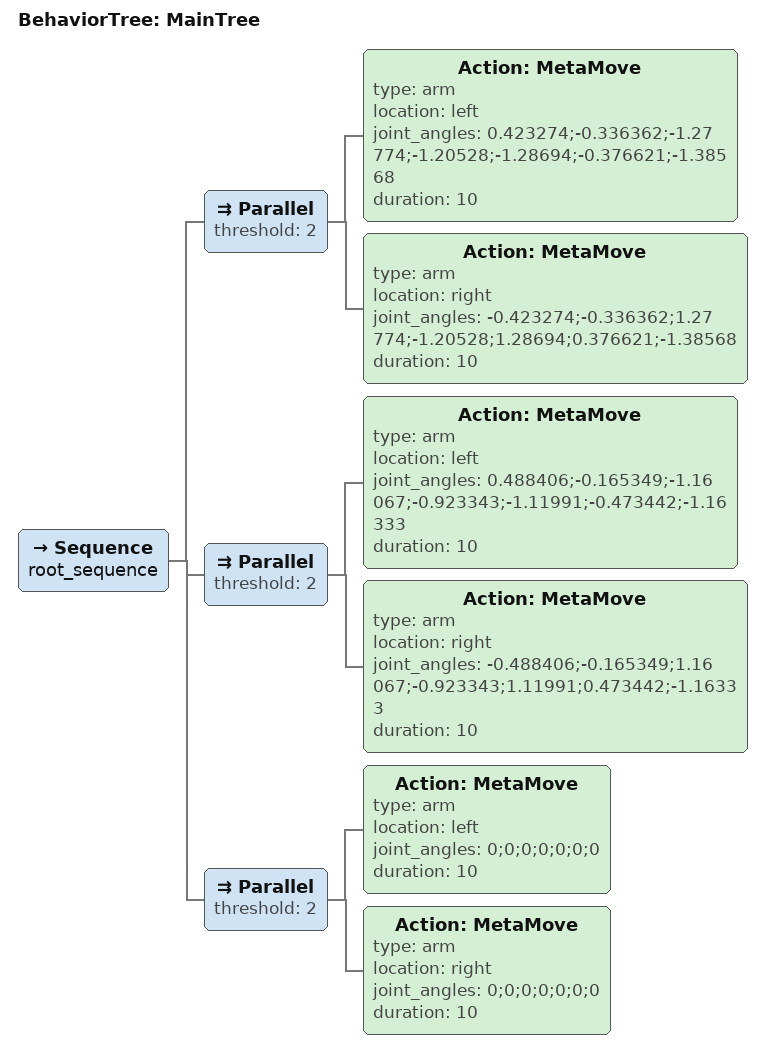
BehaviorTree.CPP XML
<root main_tree_to_execute="MainTree">
    <BehaviorTree ID="MainTree">
        <Sequence name="root_sequence">
            <!-- Reflejo bilateral de las dos poses oficiales v0.2.0 de cruzr/wave_arm. -->
            <Parallel threshold="2">
                <Action ID="MetaMove" type="arm" location="left"
                    joint_angles="0.423274;-0.336362;-1.27774;-1.20528;-1.28694;-0.376621;-1.38568" duration="10" />
                <Action ID="MetaMove" type="arm" location="right"
                    joint_angles="-0.423274;-0.336362;1.27774;-1.20528;1.28694;0.376621;-1.38568" duration="10" />
            </Parallel>
            <Parallel threshold="2">
                <Action ID="MetaMove" type="arm" location="left"
                    joint_angles="0.488406;-0.165349;-1.16067;-0.923343;-1.11991;-0.473442;-1.16333" duration="10" />
                <Action ID="MetaMove" type="arm" location="right"
                    joint_angles="-0.488406;-0.165349;1.16067;-0.923343;1.11991;0.473442;-1.16333" duration="10" />
            </Parallel>
            <!-- v0.2.0 ya no incluye retorno en wave_arm; se añade explícitamente. -->
            <Parallel threshold="2">
                <Action ID="MetaMove" type="arm" location="left"
                    joint_angles="0;0;0;0;0;0;0" duration="10" />
                <Action ID="MetaMove" type="arm" location="right"
                    joint_angles="0;0;0;0;0;0;0" duration="10" />
            </Parallel>
        </Sequence>
    </BehaviorTree>
</root>
